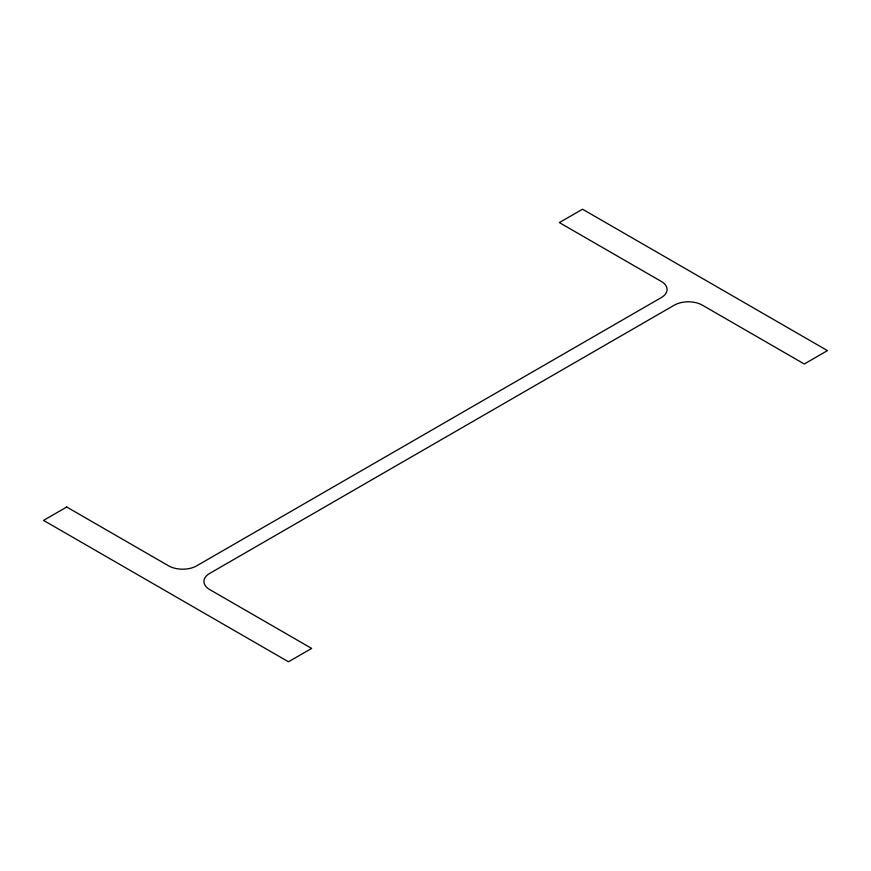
<?xml version="1.0" encoding="UTF-8"?>
<svg xmlns="http://www.w3.org/2000/svg" width="871" height="871" viewBox="0 0 871 871"><rect width="100%" height="100%" fill="white"/><g stroke="black" fill="none" stroke-linecap="round" stroke-linejoin="round"><path stroke-width="1.31" d="M66.719 507.009L43.55 520.39L288.464 661.786L311.644 648.416L209.726 589.58A19.826 11.443 0 0 1 209.726 573.39L674.328 305.155A19.826 11.443 0 0 1 702.374 305.155L804.281 363.991L827.45 350.61L582.536 209.214L559.356 222.584L661.274 281.42A19.826 11.443 0 0 1 661.274 297.61L196.672 565.845A19.826 11.443 0 0 1 168.626 565.845L66.719 507.009"/></g></svg>
